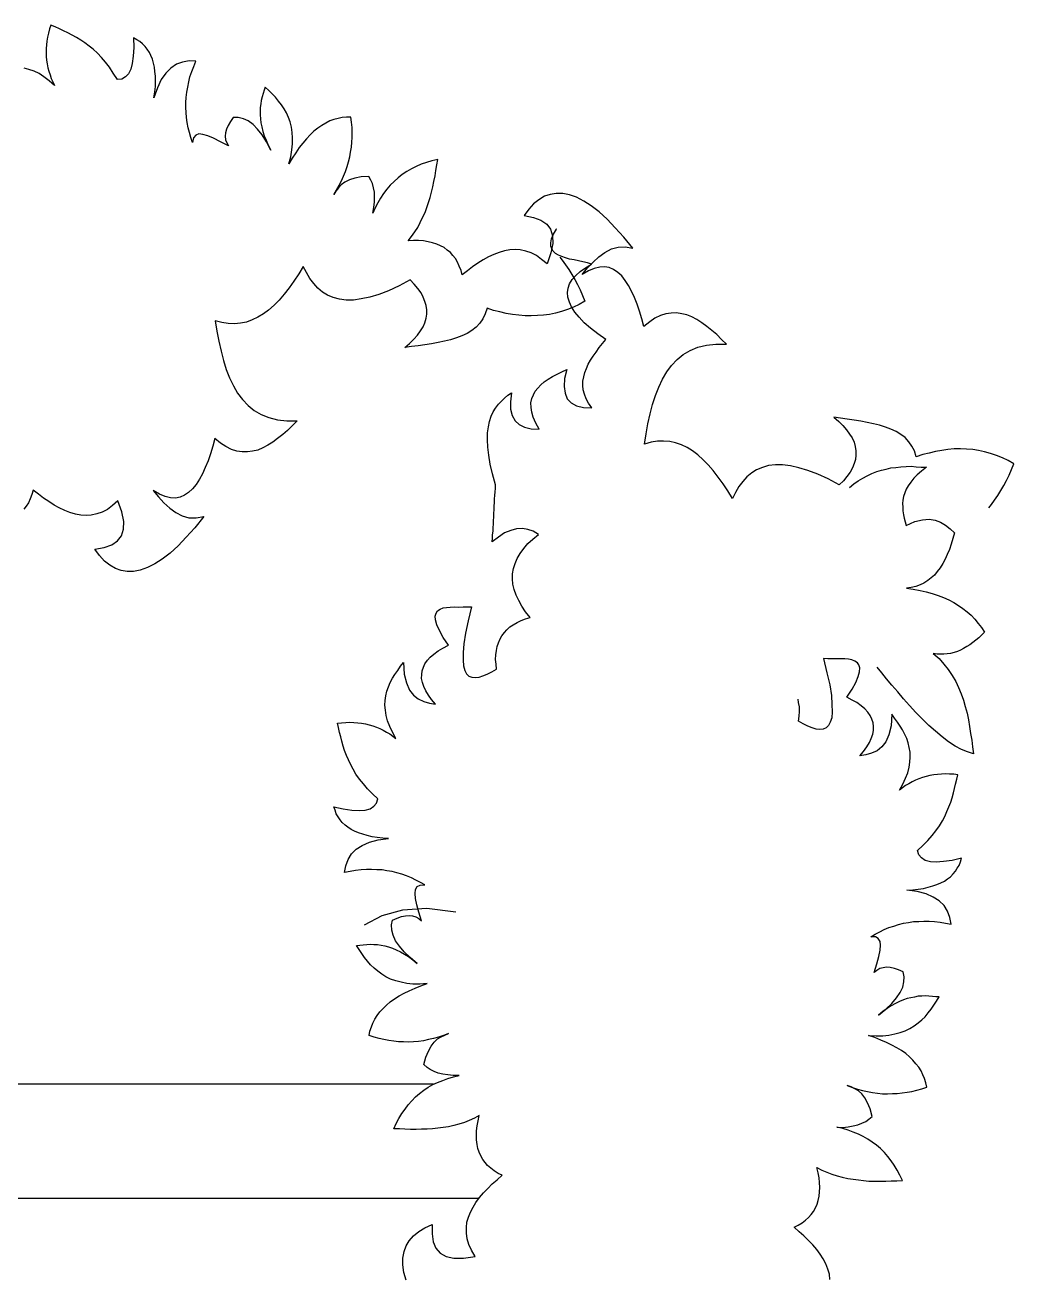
# Model space of a CAD drawing. Extents: x -24232 to 27340, y -23039 to 23489.
# Drawn here: x -13140 to -12707, y -18523 to -17976 of the extents above; entities that cross this region are included whole.
import ezdxf

# ---------------------------------------------------------------- set-up
doc = ezdxf.new("R2010")
doc.units = 0
doc.header["$LTSCALE"] = 10
for name, color, linetype in [('0-PLANTS', 11, 'CONTINUOUS'), ('1', 1, 'CONTINUOUS'), ('3', 3, 'CONTINUOUS')]:
    doc.layers.add(name, color=color, linetype=linetype)

msp = doc.modelspace()

# ---------------------------------------------------------------- linework, layer by layer
at = {"layer": '0-PLANTS', "color": 11}
msp.add_lwpolyline([(-12951.02, -18364.2), (-12951.02, -18364.2), (-12963.72, -18362.69), (-12974.38, -18363.41), (-12983.38, -18365.84), (-12991.2, -18369.88)], dxfattribs=at)
at = {"layer": '1'}
for points in [[(-12717.72, -18187.28), (-12716.58, -18185.88), (-12715.16, -18183.86), (-12713.74, -18181.83), (-12712.44, -18179.66), (-12711.15, -18177.48), (-12709.98, -18175.3), (-12708.8, -18172.97), (-12707.75, -18170.51), (-12706.69, -18168.04), (-12706.69, -18168.04), (-12709.25, -18166.56), (-12711.71, -18165.37), (-12714.31, -18164.3), (-12716.94, -18163.5), (-12719.57, -18162.7), (-12722.23, -18162.17), (-12724.76, -18161.78), (-12727.46, -18161.65), (-12730.15, -18161.52), (-12732.86, -18161.52), (-12735.6, -18161.8), (-12738.34, -18162.2), (-12741.09, -18162.61), (-12743.87, -18163.28), (-12746.64, -18163.96), (-12749.44, -18164.9), (-12749.44, -18164.9), (-12750.28, -18162.38), (-12751.42, -18160.23), (-12752.72, -18158.34), (-12754.31, -18156.56), (-12756.2, -18155.16), (-12758.24, -18153.87), (-12760.58, -18152.83), (-12762.92, -18151.92), (-12765.55, -18151.12), (-12768.19, -18150.45), (-12770.98, -18149.9), (-12773.77, -18149.36), (-12776.71, -18148.93), (-12779.65, -18148.51), (-12782.59, -18148.08), (-12785.52, -18147.66), (-12785.52, -18147.66), (-12783.4, -18149.49), (-12781.55, -18151.3), (-12779.96, -18153.08), (-12778.66, -18154.97), (-12777.48, -18156.71), (-12776.71, -18158.55), (-12776.23, -18160.49), (-12775.86, -18162.29), (-12775.92, -18164.18), (-12776.1, -18166.06), (-12776.69, -18167.89), (-12777.41, -18169.72), (-12778.41, -18171.65), (-12779.82, -18173.54), (-12781.36, -18175.42), (-12783.17, -18177.27), (-12783.17, -18177.27), (-12788.05, -18174.63), (-12792.59, -18172.55), (-12796.89, -18170.91), (-12800.84, -18169.71), (-12804.55, -18168.93), (-12808.03, -18168.45), (-12811.14, -18168.42), (-12814.15, -18168.8), (-12816.81, -18169.62), (-12819.34, -18170.59), (-12821.51, -18172), (-12823.57, -18173.69), (-12825.4, -18175.68), (-12827.11, -18177.94), (-12828.58, -18180.51), (-12829.93, -18183.22), (-12829.93, -18183.22), (-12831.91, -18179.91), (-12834.03, -18176.72), (-12836.18, -18173.8), (-12838.34, -18171.01), (-12840.53, -18168.49), (-12842.74, -18166.24), (-12845.11, -18164.11), (-12847.38, -18162.4), (-12849.8, -18160.94), (-12852.26, -18159.75), (-12854.88, -18158.82), (-12857.4, -18158.3), (-12860.08, -18158.03), (-12862.8, -18158.17), (-12865.55, -18158.57), (-12868.47, -18159.37), (-12868.47, -18159.37), (-12867.75, -18154.84), (-12866.91, -18150.45), (-12865.94, -18146.08), (-12864.86, -18141.99), (-12863.66, -18138.04), (-12862.21, -18134.39), (-12860.51, -18130.91), (-12858.71, -18127.7), (-12856.54, -18124.93), (-12854.12, -18122.33), (-12851.46, -18120.15), (-12848.45, -18118.42), (-12845.06, -18116.99), (-12841.3, -18116.01), (-12837.2, -18115.6), (-12832.6, -18115.65), (-12832.6, -18115.65), (-12834.7, -18113.55), (-12836.79, -18111.45), (-12838.91, -18109.61), (-12841.18, -18107.9), (-12843.33, -18106.33), (-12845.49, -18104.9), (-12847.67, -18103.74), (-12849.89, -18102.84), (-12852.14, -18102.35), (-12854.41, -18101.99), (-12856.71, -18102.03), (-12859.05, -18102.34), (-12861.42, -18103.06), (-12863.85, -18104.31), (-12866.16, -18105.84), (-12868.67, -18107.89), (-12868.67, -18107.89), (-12869.56, -18104.55), (-12870.58, -18101.2), (-12871.63, -18098.12), (-12872.83, -18095.16), (-12874.05, -18092.46), (-12875.44, -18090.02), (-12876.83, -18087.72), (-12878.4, -18085.8), (-12880.15, -18084.28), (-12881.92, -18083.02), (-12883.87, -18082.15), (-12885.86, -18081.82), (-12888.04, -18081.87), (-12890.4, -18082.45), (-12892.94, -18083.56), (-12895.68, -18085.18), (-12895.68, -18085.18), (-12893.36, -18082.3), (-12890.94, -18079.69), (-12888.4, -18077.37), (-12885.78, -18075.46), (-12882.92, -18073.98), (-12880, -18073.19), (-12876.88, -18073.09), (-12873.55, -18073.69), (-12873.55, -18073.69), (-12877.41, -18068.84), (-12881.19, -18064.67), (-12884.75, -18060.94), (-12888.23, -18057.75), (-12891.76, -18055.1), (-12894.94, -18053.03), (-12898.16, -18051.35), (-12901.3, -18050.23), (-12904.22, -18049.67), (-12907.06, -18049.66), (-12909.68, -18050.08), (-12912.2, -18050.91), (-12914.65, -18052.43), (-12916.99, -18054.23), (-12919.12, -18056.59), (-12921.16, -18059.37), (-12921.16, -18059.37), (-12917.04, -18060.19), (-12913.77, -18061.32), (-12911.23, -18063.06), (-12909.55, -18065.26), (-12908.62, -18068.19), (-12908.55, -18071.59), (-12909.37, -18075.7), (-12911.06, -18080.55), (-12911.06, -18080.55), (-12913.44, -18078.55), (-12915.71, -18076.84), (-12918.03, -18075.66), (-12920.39, -18074.89), (-12922.78, -18074.38), (-12925.06, -18074.15), (-12927.38, -18074.33), (-12929.72, -18074.78), (-12932.09, -18075.49), (-12934.35, -18076.35), (-12936.76, -18077.47), (-12939.05, -18078.73), (-12941.37, -18080.26), (-12943.69, -18081.79), (-12945.88, -18083.47), (-12948.23, -18085.27), (-12948.23, -18085.27), (-12948.71, -18083.33), (-12949.48, -18081.49), (-12950.26, -18079.79), (-12951.19, -18078.21), (-12952.27, -18076.88), (-12953.36, -18075.56), (-12954.74, -18074.47), (-12956.13, -18073.39), (-12957.67, -18072.56), (-12959.36, -18071.85), (-12961.2, -18071.26), (-12963.05, -18070.81), (-12965.18, -18070.46), (-12967.33, -18070.25), (-12969.5, -18070.31), (-12971.94, -18070.34), (-12971.94, -18070.34), (-12970.4, -18068.46), (-12968.98, -18066.43), (-12967.71, -18064.52), (-12966.55, -18062.34), (-12965.53, -18060.27), (-12964.5, -18058.07), (-12963.74, -18055.84), (-12962.98, -18053.62), (-12962.21, -18051.39), (-12961.59, -18049.15), (-12961.08, -18046.76), (-12960.57, -18044.38), (-12960.07, -18041.99), (-12959.69, -18039.59), (-12959.32, -18037.19), (-12958.95, -18034.79), (-12958.95, -18034.79), (-12961.44, -18035.35), (-12963.82, -18036.07), (-12966.2, -18036.91), (-12968.33, -18037.92), (-12970.46, -18038.93), (-12972.47, -18040.09), (-12974.5, -18041.38), (-12976.26, -18042.83), (-12978.05, -18044.41), (-12979.69, -18046.01), (-12981.22, -18047.75), (-12982.63, -18049.65), (-12983.91, -18051.68), (-12985.19, -18053.72), (-12986.36, -18055.91), (-12987.4, -18058.25), (-12987.4, -18058.25), (-12986.88, -18055.72), (-12986.66, -18053.44), (-12986.57, -18051.15), (-12986.64, -18049.11), (-12986.99, -18047.18), (-12987.48, -18045.37), (-12988.14, -18043.82), (-12989.07, -18042.24), (-12989.07, -18042.24), (-12992.48, -18042.44), (-12995.24, -18042.98), (-12997.61, -18043.7), (-12999.61, -18044.72), (-13001.22, -18045.91), (-13002.43, -18047.28), (-13003.52, -18048.66), (-13004.48, -18050.19), (-13004.48, -18050.19), (-13003.2, -18048.15), (-13002.05, -18046.1), (-13001.04, -18044.17), (-13000.16, -18042.09), (-12999.28, -18040.01), (-12998.53, -18037.92), (-12997.92, -18035.81), (-12997.44, -18033.69), (-12997.09, -18031.56), (-12996.74, -18029.43), (-12996.53, -18027.28), (-12996.45, -18025.12), (-12996.38, -18022.96), (-12996.43, -18020.79), (-12996.61, -18018.47), (-12996.93, -18016.27), (-12996.93, -18016.27), (-12998.82, -18016.22), (-13000.74, -18016.44), (-13002.54, -18016.8), (-13004.35, -18017.3), (-13006.17, -18017.93), (-13007.89, -18018.85), (-13009.61, -18019.9), (-13011.36, -18021.08), (-13013.11, -18022.39), (-13014.76, -18023.99), (-13016.42, -18025.72), (-13017.96, -18027.6), (-13019.51, -18029.62), (-13021.09, -18031.9), (-13022.67, -18034.18), (-13024.14, -18036.74), (-13024.14, -18036.74), (-13023.29, -18033.58), (-13022.73, -18030.65), (-13022.46, -18027.97), (-13022.48, -18025.4), (-13022.64, -18022.94), (-13022.96, -18020.61), (-13023.55, -18018.38), (-13024.3, -18016.41), (-13025.19, -18014.43), (-13026.22, -18012.57), (-13027.27, -18010.84), (-13028.6, -18009.22), (-13029.93, -18007.6), (-13031.41, -18006.1), (-13032.88, -18004.6), (-13034.5, -18003.08), (-13034.5, -18003.08), (-13034.91, -18004.53), (-13035.32, -18005.98), (-13035.74, -18007.43), (-13036.16, -18009.01), (-13036.31, -18010.49), (-13036.6, -18012.08), (-13036.63, -18013.71), (-13036.65, -18015.33), (-13036.54, -18016.96), (-13036.31, -18018.75), (-13035.95, -18020.54), (-13035.46, -18022.49), (-13034.85, -18024.45), (-13034.09, -18026.42), (-13033.08, -18028.55), (-13031.94, -18030.69), (-13031.94, -18030.69), (-13033.89, -18027.11), (-13035.76, -18024.08), (-13037.81, -18021.58), (-13039.77, -18019.49), (-13041.92, -18017.92), (-13044, -18017.04), (-13046.24, -18016.41), (-13048.41, -18016.47), (-13048.41, -18016.47), (-13049.67, -18018.24), (-13050.65, -18019.91), (-13051.36, -18021.6), (-13051.78, -18023.18), (-13051.93, -18024.65), (-13051.81, -18026.16), (-13051.27, -18027.56), (-13050.58, -18028.85), (-13050.58, -18028.85), (-13054.06, -18027.02), (-13057.02, -18025.5), (-13059.63, -18024.44), (-13061.73, -18023.82), (-13063.48, -18023.65), (-13064.88, -18024.19), (-13065.81, -18025.31), (-13066.27, -18027.3), (-13066.27, -18027.3), (-13067.01, -18025.2), (-13067.61, -18022.97), (-13068.21, -18020.88), (-13068.67, -18018.67), (-13068.86, -18016.48), (-13069.05, -18014.3), (-13069.24, -18012.11), (-13069.15, -18009.82), (-13069.07, -18007.66), (-13068.71, -18005.39), (-13068.35, -18003.12), (-13067.86, -18000.87), (-13067.37, -17998.62), (-13066.59, -17996.26), (-13065.7, -17994.04), (-13064.79, -17991.7), (-13064.79, -17991.7), (-13067.76, -17991.67), (-13070.66, -17992.2), (-13073.33, -17993.15), (-13075.79, -17994.81), (-13077.91, -17997.04), (-13079.94, -17999.81), (-13081.66, -18003.44), (-13083.17, -18007.76), (-13083.17, -18007.76), (-13082.78, -18005.22), (-13082.54, -18002.81), (-13082.45, -18000.51), (-13082.51, -17998.34), (-13082.71, -17996.29), (-13082.93, -17994.37), (-13083.29, -17992.58), (-13083.8, -17990.9), (-13084.46, -17989.35), (-13085.13, -17987.93), (-13086.07, -17986.48), (-13087.04, -17985.3), (-13088.16, -17984.24), (-13089.27, -17983.18), (-13090.68, -17982.37), (-13092.09, -17981.55), (-13092.09, -17981.55), (-13091.96, -17985.76), (-13092.2, -17989.53), (-13092.65, -17992.74), (-13093.31, -17995.24), (-13094.32, -17997.31), (-13095.67, -17998.67), (-13097.26, -17999.59), (-13099.17, -17999.81), (-13099.17, -17999.81), (-13100.93, -17997.06), (-13102.57, -17994.46), (-13104.38, -17992.25), (-13106.08, -17990.19), (-13107.92, -17988.25), (-13109.78, -17986.57), (-13111.54, -17985.18), (-13113.43, -17983.78), (-13115.2, -17982.52), (-13117.12, -17981.38), (-13118.92, -17980.39), (-13120.85, -17979.39), (-13122.67, -17978.53), (-13124.48, -17977.67), (-13126.42, -17976.81), (-13128.23, -17975.95), (-13128.23, -17975.95), (-13128.81, -17977.65), (-13129.26, -17979.5), (-13129.7, -17981.22), (-13130.01, -17982.95), (-13130.18, -17984.69), (-13130.34, -17986.3), (-13130.38, -17988.06), (-13130.27, -17989.7), (-13130.16, -17991.33), (-13129.92, -17992.98), (-13129.54, -17994.64), (-13129.15, -17996.17), (-13128.62, -17997.71), (-13128.11, -17999.39), (-13127.44, -18000.81), (-13126.65, -18002.38), (-13126.65, -18002.38), (-13129.02, -18000.38), (-13131.29, -17998.67), (-13133.45, -17997.24), (-13135.65, -17996.21), (-13137.88, -17995.45), (-13139.98, -17994.83)], [(-12972.75, -18525.4), (-12973.76, -18521.91), (-12974.25, -18518.62), (-12974.23, -18515.64), (-12973.69, -18512.85), (-12972.77, -18510.37), (-12971.46, -18508.06), (-12969.49, -18505.95), (-12967.27, -18504), (-12964.53, -18502.37), (-12961.41, -18500.92), (-12961.41, -18500.92), (-12961.42, -18505.12), (-12960.94, -18508.55), (-12959.73, -18511.38), (-12957.9, -18513.45), (-12955.2, -18514.93), (-12951.89, -18515.67), (-12947.69, -18515.67), (-12942.61, -18514.95), (-12942.61, -18514.95), (-12944.11, -18512.23), (-12945.34, -18509.67), (-12946.05, -18507.17), (-12946.35, -18504.7), (-12946.38, -18502.26), (-12946.15, -18499.98), (-12945.53, -18497.74), (-12944.63, -18495.53), (-12943.47, -18493.34), (-12942.19, -18491.3), (-12940.62, -18489.15), (-12938.93, -18487.15), (-12936.98, -18485.17), (-12935.03, -18483.2), (-12932.95, -18481.37), (-12930.73, -18479.42), (-12930.73, -18479.42), (-12932.54, -18478.57), (-12934.19, -18477.46), (-12935.71, -18476.36), (-12937.08, -18475.14), (-12938.17, -18473.82), (-12939.26, -18472.49), (-12940.05, -18470.92), (-12940.84, -18469.36), (-12941.36, -18467.68), (-12941.72, -18465.89), (-12941.94, -18463.97), (-12942.02, -18462.06), (-12941.95, -18459.91), (-12941.74, -18457.76), (-12941.26, -18455.64), (-12940.75, -18453.25), (-12940.75, -18453.25), (-12942.89, -18454.4), (-12945.16, -18455.39), (-12947.28, -18456.27), (-12949.65, -18456.98), (-12951.87, -18457.58), (-12954.23, -18458.16), (-12956.57, -18458.47), (-12958.9, -18458.78), (-12961.23, -18459.1), (-12963.55, -18459.27), (-12965.99, -18459.3), (-12968.43, -18459.34), (-12970.87, -18459.37), (-12973.3, -18459.26), (-12975.73, -18459.16), (-12978.15, -18459.06), (-12978.15, -18459.06), (-12977.11, -18456.72), (-12975.95, -18454.54), (-12974.65, -18452.36), (-12973.25, -18450.47), (-12971.84, -18448.57), (-12970.32, -18446.83), (-12968.66, -18445.1), (-12966.89, -18443.64), (-12964.99, -18442.21), (-12963.1, -18440.9), (-12961.09, -18439.75), (-12958.96, -18438.74), (-12956.71, -18437.87), (-12954.46, -18437.01), (-12952.09, -18436.3), (-12949.59, -18435.73), (-12949.59, -18435.73), (-12952.17, -18435.75), (-12954.45, -18435.52), (-12956.71, -18435.16), (-12958.7, -18434.7), (-12960.52, -18433.98), (-12962.2, -18433.14), (-12963.6, -18432.19), (-12964.97, -18430.97), (-12964.97, -18430.97), (-12964.1, -18427.67), (-12963.03, -18425.07), (-12961.87, -18422.88), (-12960.48, -18421.12), (-12958.99, -18419.77), (-12957.41, -18418.85), (-12955.85, -18418.05), (-12954.16, -18417.41), (-12954.16, -18417.41), (-12956.41, -18418.27), (-12958.65, -18419), (-12960.74, -18419.6), (-12962.95, -18420.06), (-12965.16, -18420.52), (-12967.36, -18420.85), (-12969.54, -18421.04), (-12971.72, -18421.1), (-12973.88, -18421.02), (-12976.03, -18420.94), (-12978.18, -18420.73), (-12980.31, -18420.39), (-12982.45, -18420.04), (-12984.57, -18419.57), (-12986.81, -18418.94), (-12988.9, -18418.19), (-12988.9, -18418.19), (-12988.58, -18416.33), (-12987.99, -18414.49), (-12987.29, -18412.8), (-12986.44, -18411.12), (-12985.47, -18409.46), (-12984.24, -18407.95), (-12982.87, -18406.46), (-12981.37, -18404.98), (-12979.74, -18403.52), (-12977.85, -18402.22), (-12975.83, -18400.92), (-12973.69, -18399.78), (-12971.41, -18398.65), (-12968.86, -18397.55), (-12966.32, -18396.44), (-12963.52, -18395.5), (-12963.52, -18395.5), (-12966.79, -18395.72), (-12969.76, -18395.7), (-12972.45, -18395.43), (-12974.97, -18394.92), (-12977.34, -18394.28), (-12979.57, -18393.52), (-12981.64, -18392.5), (-12983.42, -18391.38), (-12985.19, -18390.12), (-12986.82, -18388.74), (-12988.31, -18387.38), (-12989.64, -18385.76), (-12990.97, -18384.14), (-12992.15, -18382.39), (-12993.34, -18380.65), (-12994.51, -18378.78), (-12994.51, -18378.78), (-12993.01, -18378.65), (-12991.5, -18378.53), (-12990, -18378.41), (-12988.37, -18378.3), (-12986.89, -18378.44), (-12985.27, -18378.47), (-12983.67, -18378.76), (-12982.08, -18379.05), (-12980.49, -18379.48), (-12978.79, -18380.05), (-12977.1, -18380.76), (-12975.29, -18381.61), (-12973.49, -18382.6), (-12971.7, -18383.73), (-12969.81, -18385.13), (-12967.93, -18386.67), (-12967.93, -18386.67), (-12971.06, -18384.06), (-12973.66, -18381.64), (-12975.72, -18379.13), (-12977.39, -18376.8), (-12978.5, -18374.39), (-12978.96, -18372.18), (-12979.14, -18369.86), (-12978.66, -18367.74), (-12978.66, -18367.74), (-12976.68, -18366.85), (-12974.86, -18366.22), (-12973.06, -18365.85), (-12971.43, -18365.74), (-12969.95, -18365.89), (-12968.5, -18366.3), (-12967.23, -18367.1), (-12966.1, -18368.03), (-12966.1, -18368.03), (-12967.22, -18364.26), (-12968.12, -18361.06), (-12968.66, -18358.3), (-12968.86, -18356.11), (-12968.68, -18354.37), (-12967.88, -18353.09), (-12966.6, -18352.41), (-12964.56, -18352.34), (-12964.56, -18352.34), (-12966.48, -18351.2), (-12968.54, -18350.18), (-12970.48, -18349.18), (-12972.56, -18348.3), (-12974.66, -18347.69), (-12976.77, -18347.07), (-12978.88, -18346.46), (-12981.14, -18346.1), (-12983.28, -18345.76), (-12985.57, -18345.67), (-12987.86, -18345.58), (-12990.17, -18345.62), (-12992.47, -18345.67), (-12994.94, -18345.97), (-12997.29, -18346.41), (-12999.77, -18346.85), (-12999.77, -18346.85), (-12999.21, -18343.92), (-12998.13, -18341.18), (-12996.67, -18338.76), (-12994.57, -18336.66), (-12991.97, -18335.02), (-12988.85, -18333.57), (-12984.96, -18332.59), (-12980.43, -18331.95), (-12980.43, -18331.95), (-12982.99, -18331.84), (-12985.41, -18331.6), (-12987.67, -18331.24), (-12989.79, -18330.76), (-12991.76, -18330.16), (-12993.6, -18329.58), (-12995.29, -18328.87), (-12996.84, -18328.04), (-12998.23, -18327.09), (-12999.49, -18326.16), (-13000.73, -18324.95), (-13001.7, -18323.77), (-13002.52, -18322.47), (-13003.34, -18321.17), (-13003.86, -18319.63), (-13004.39, -18318.09), (-13004.39, -18318.09), (-13000.29, -18319.04), (-12996.54, -18319.54), (-12993.31, -18319.72), (-12990.72, -18319.57), (-12988.5, -18318.98), (-12986.9, -18317.91), (-12985.69, -18316.54), (-12985.1, -18314.71), (-12985.1, -18314.71), (-12987.45, -18312.44), (-12989.68, -18310.33), (-12991.49, -18308.12), (-12993.19, -18306.06), (-12994.73, -18303.87), (-12996.01, -18301.72), (-12997.03, -18299.72), (-12998.04, -18297.59), (-12998.93, -18295.61), (-12999.67, -18293.5), (-13000.29, -18291.55), (-13000.9, -18289.46), (-13001.39, -18287.51), (-13001.87, -18285.57), (-13002.35, -18283.49), (-13002.83, -18281.55), (-13002.83, -18281.55), (-13001.05, -18281.32), (-12999.15, -18281.23), (-12997.38, -18281.14), (-12995.62, -18281.17), (-12993.88, -18281.34), (-12992.27, -18281.5), (-12990.54, -18281.81), (-12988.95, -18282.23), (-12987.37, -18282.66), (-12985.8, -18283.22), (-12984.24, -18283.92), (-12982.82, -18284.6), (-12981.41, -18285.41), (-12979.87, -18286.24), (-12978.61, -18287.18), (-12977.22, -18288.26), (-12977.22, -18288.26), (-12978.72, -18285.54), (-12979.95, -18282.98), (-12980.94, -18280.58), (-12981.52, -18278.23), (-12981.83, -18275.89), (-12982.02, -18273.71), (-12981.94, -18271.55), (-12981.61, -18269.55), (-12981.15, -18267.56), (-12980.55, -18265.59), (-12979.69, -18263.78), (-12978.69, -18261.85), (-12977.71, -18260.18), (-12976.46, -18258.41), (-12975.2, -18256.64), (-12973.96, -18255), (-12973.96, -18255), (-12973.64, -18260.04), (-12972.67, -18263.93), (-12971.35, -18267.04), (-12969.53, -18269.25), (-12967.53, -18270.93), (-12965.06, -18271.99), (-12962.57, -18272.77), (-12959.9, -18273.17), (-12959.9, -18273.17), (-12961.6, -18271.24), (-12963.03, -18269.21), (-12964.2, -18267.33), (-12964.97, -18265.5), (-12965.6, -18263.67), (-12965.98, -18262.01), (-12965.94, -18260.26), (-12965.78, -18258.65), (-12965.22, -18257.08), (-12964.53, -18255.52), (-12963.43, -18254), (-12962.21, -18252.63), (-12960.59, -18251.3), (-12958.69, -18249.86), (-12956.68, -18248.71), (-12954.26, -18247.46), (-12954.26, -18247.46), (-12956.62, -18243.97), (-12958.22, -18240.97), (-12959.33, -18238.43), (-12959.94, -18236.34), (-12960.05, -18234.7), (-12959.65, -18233.39), (-12959, -18232.37), (-12957.85, -18231.67), (-12956.58, -18231.11), (-12955.06, -18230.86), (-12953.43, -18230.75), (-12951.52, -18230.66), (-12949.63, -18230.71), (-12947.73, -18230.63), (-12945.97, -18230.67), (-12944.2, -18230.57), (-12944.2, -18230.57), (-12945.63, -18236.79), (-12946.82, -18242.09), (-12947.55, -18246.76), (-12947.8, -18250.66), (-12947.85, -18253.91), (-12947.7, -18256.5), (-12947.08, -18258.45), (-12946.27, -18259.89), (-12945.29, -18260.93), (-12943.99, -18261.46), (-12942.51, -18261.61), (-12940.86, -18261.36), (-12939.19, -18260.85), (-12937.22, -18260.1), (-12935.22, -18259.08), (-12933.21, -18257.92), (-12933.21, -18257.92), (-12933.4, -18255.73), (-12933.61, -18253.68), (-12933.55, -18251.66), (-12933.23, -18249.79), (-12932.91, -18247.93), (-12932.35, -18246.36), (-12931.64, -18244.67), (-12930.82, -18243.26), (-12929.74, -18241.87), (-12928.67, -18240.63), (-12927.33, -18239.4), (-12925.89, -18238.46), (-12924.16, -18237.41), (-12922.46, -18236.63), (-12920.49, -18235.88), (-12918.4, -18235.27), (-12918.4, -18235.27), (-12920.45, -18232.77), (-12922.1, -18230.3), (-12923.49, -18227.86), (-12924.61, -18225.45), (-12925.46, -18223.07), (-12926.04, -18220.71), (-12926.22, -18218.39), (-12926.13, -18216.1), (-12925.77, -18213.83), (-12925.01, -18211.6), (-12924.11, -18209.39), (-12922.82, -18207.21), (-12921.25, -18205.06), (-12919.42, -18202.94), (-12917.33, -18200.98), (-12914.83, -18198.92), (-12914.83, -18198.92), (-12917.12, -18197.48), (-12919.48, -18196.71), (-12921.88, -18196.34), (-12924.47, -18196.49), (-12926.98, -18197.19), (-12929.66, -18198.28), (-12932.27, -18200.06), (-12935.05, -18202.22), (-12935.05, -18202.22), (-12934.9, -18200.61), (-12934.89, -18199.12), (-12934.73, -18197.51), (-12934.7, -18195.89), (-12934.56, -18194.41), (-12934.53, -18192.79), (-12934.39, -18191.32), (-12934.37, -18189.69), (-12934.21, -18188.08), (-12934.2, -18186.6), (-12934.04, -18184.99), (-12934.02, -18183.36), (-12933.87, -18181.89), (-12933.85, -18180.27), (-12933.7, -18178.79), (-12933.68, -18177.17), (-12933.68, -18177.17), (-12934.97, -18172.44), (-12935.91, -18168.15), (-12936.61, -18164.29), (-12937.07, -18160.72), (-12937.16, -18157.46), (-12937.14, -18154.49), (-12936.74, -18151.82), (-12936.23, -18149.43), (-12935.47, -18147.2), (-12934.61, -18145.26), (-12933.63, -18143.59), (-12932.39, -18141.95), (-12931.03, -18140.6), (-12929.68, -18139.24), (-12928.21, -18138.03), (-12926.61, -18136.97), (-12926.61, -18136.97), (-12927.13, -18140.84), (-12927.04, -18144.1), (-12926.37, -18146.88), (-12925.1, -18149.17), (-12923.24, -18150.84), (-12920.92, -18152.02), (-12918.01, -18152.71), (-12914.49, -18152.78), (-12914.49, -18152.78), (-12916, -18150.2), (-12917.1, -18147.65), (-12917.7, -18145.43), (-12918.04, -18143.36), (-12918.11, -18141.32), (-12917.79, -18139.46), (-12917.08, -18137.77), (-12916.25, -18136.23), (-12915.17, -18134.84), (-12913.82, -18133.49), (-12912.33, -18132.14), (-12910.59, -18130.96), (-12908.71, -18129.79), (-12906.72, -18128.77), (-12904.59, -18127.76), (-12902.46, -18126.75), (-12902.46, -18126.75), (-12903.39, -18130.72), (-12903.6, -18134.22), (-12903.2, -18137.1), (-12902.22, -18139.5), (-12900.5, -18141.29), (-12898.19, -18142.6), (-12895.15, -18143.31), (-12891.51, -18143.53), (-12891.51, -18143.53), (-12892.94, -18141.49), (-12893.96, -18139.5), (-12894.71, -18137.53), (-12895.2, -18135.58), (-12895.42, -18133.67), (-12895.37, -18131.78), (-12895.05, -18129.91), (-12894.6, -18128.06), (-12893.87, -18126.24), (-12893.15, -18124.41), (-12892.03, -18122.63), (-12890.91, -18120.84), (-12889.65, -18119.07), (-12888.25, -18117.17), (-12886.85, -18115.42), (-12885.33, -18113.67), (-12885.33, -18113.67), (-12888.87, -18111.15), (-12892.02, -18108.68), (-12894.76, -18106.24), (-12896.96, -18103.86), (-12898.91, -18101.64), (-12900.31, -18099.33), (-12901.31, -18097.2), (-12901.92, -18095.11), (-12902.13, -18093.06), (-12901.81, -18091.2), (-12901.21, -18089.23), (-12900.07, -18087.31), (-12898.55, -18085.56), (-12896.62, -18083.85), (-12894.29, -18082.19), (-12891.56, -18080.56), (-12891.56, -18080.56), (-12893.41, -18080.11), (-12895.39, -18079.64), (-12897.38, -18079.17), (-12899.23, -18078.72), (-12901.23, -18078.39), (-12902.93, -18077.82), (-12904.64, -18077.24), (-12906.07, -18076.7), (-12907.35, -18075.89), (-12908.34, -18074.98), (-12909.05, -18073.97), (-12909.47, -18072.71), (-12909.46, -18071.22), (-12909.15, -18069.49), (-12908.29, -18067.54), (-12906.99, -18065.37), (-12906.99, -18065.37), (-12907.06, -18065.25)], [(-12905.55, -18077.53), (-12904.41, -18078.92), (-12902.99, -18080.95), (-12901.57, -18082.98), (-12900.27, -18085.15), (-12898.97, -18087.33), (-12897.81, -18089.51), (-12896.63, -18091.83), (-12895.58, -18094.3), (-12894.52, -18096.77), (-12894.52, -18096.77), (-12897.08, -18098.24), (-12899.54, -18099.43), (-12902.14, -18100.5), (-12904.77, -18101.3), (-12907.4, -18102.11), (-12910.06, -18102.64), (-12912.59, -18103.02), (-12915.29, -18103.16), (-12917.98, -18103.29), (-12920.69, -18103.28), (-12923.42, -18103.01), (-12926.17, -18102.61), (-12928.92, -18102.2), (-12931.7, -18101.53), (-12934.47, -18100.85), (-12937.27, -18099.91), (-12937.27, -18099.91), (-12938.11, -18102.43), (-12939.25, -18104.57), (-12940.55, -18106.46), (-12942.14, -18108.25), (-12944.03, -18109.65), (-12946.07, -18110.94), (-12948.4, -18111.98), (-12950.75, -18112.89), (-12953.38, -18113.69), (-12956.02, -18114.36), (-12958.81, -18114.9), (-12961.6, -18115.45), (-12964.54, -18115.87), (-12967.48, -18116.3), (-12970.41, -18116.73), (-12973.35, -18117.15), (-12973.35, -18117.15), (-12971.23, -18115.32), (-12969.38, -18113.51), (-12967.79, -18111.73), (-12966.49, -18109.84), (-12965.31, -18108.1), (-12964.54, -18106.26), (-12964.06, -18104.32), (-12963.69, -18102.52), (-12963.74, -18100.63), (-12963.93, -18098.75), (-12964.52, -18096.91), (-12965.24, -18095.09), (-12966.24, -18093.16), (-12967.65, -18091.26), (-12969.19, -18089.39), (-12971, -18087.53), (-12971, -18087.53), (-12975.88, -18090.18), (-12980.41, -18092.25), (-12984.72, -18093.9), (-12988.67, -18095.1), (-12992.38, -18095.87), (-12995.85, -18096.35), (-12998.97, -18096.39), (-13001.98, -18096.01), (-13004.64, -18095.19), (-13007.17, -18094.22), (-13009.34, -18092.81), (-13011.4, -18091.12), (-13013.22, -18089.13), (-13014.94, -18086.86), (-13016.41, -18084.3), (-13017.76, -18081.59), (-13017.76, -18081.59), (-13019.74, -18084.9), (-13021.86, -18088.09), (-13024.01, -18091.01), (-13026.17, -18093.8), (-13028.36, -18096.31), (-13030.57, -18098.56), (-13032.94, -18100.69), (-13035.2, -18102.41), (-13037.63, -18103.87), (-13040.09, -18105.06), (-13042.7, -18105.99), (-13045.23, -18106.51), (-13047.91, -18106.78), (-13050.63, -18106.64), (-13053.38, -18106.23), (-13056.3, -18105.44), (-13056.3, -18105.44), (-13055.58, -18109.97), (-13054.74, -18114.36), (-13053.77, -18118.73), (-13052.69, -18122.82), (-13051.49, -18126.76), (-13050.04, -18130.41), (-13048.34, -18133.9), (-13046.54, -18137.11), (-13044.37, -18139.87), (-13041.94, -18142.48), (-13039.29, -18144.65), (-13036.28, -18146.39), (-13032.89, -18147.81), (-13029.13, -18148.8), (-13025.03, -18149.2), (-13020.43, -18149.16), (-13020.43, -18149.16), (-13022.52, -18151.26), (-13024.62, -18153.36), (-13026.74, -18155.2), (-13029.01, -18156.91), (-13031.16, -18158.48), (-13033.32, -18159.91), (-13035.5, -18161.07), (-13037.72, -18161.97), (-13039.97, -18162.46), (-13042.24, -18162.82), (-13044.54, -18162.78), (-13046.88, -18162.47), (-13049.25, -18161.75), (-13051.67, -18160.5), (-13053.99, -18158.97), (-13056.5, -18156.92), (-13056.5, -18156.92), (-13057.39, -18160.25), (-13058.41, -18163.61), (-13059.46, -18166.69), (-13060.66, -18169.65), (-13061.88, -18172.34), (-13063.26, -18174.78), (-13064.66, -18177.09), (-13066.23, -18179), (-13067.98, -18180.53), (-13069.75, -18181.79), (-13071.69, -18182.66), (-13073.69, -18182.99), (-13075.87, -18182.93), (-13078.22, -18182.35), (-13080.77, -18181.25), (-13083.5, -18179.63), (-13083.5, -18179.63), (-13081.19, -18182.51), (-13078.76, -18185.12), (-13076.23, -18187.44), (-13073.61, -18189.35), (-13070.75, -18190.82), (-13067.83, -18191.62), (-13064.71, -18191.72), (-13061.38, -18191.12), (-13061.38, -18191.12), (-13065.23, -18195.97), (-13069.02, -18200.13), (-13072.58, -18203.87), (-13076.06, -18207.06), (-13079.59, -18209.71), (-13082.77, -18211.78), (-13085.99, -18213.45), (-13089.13, -18214.58), (-13092.05, -18215.14), (-13094.89, -18215.15), (-13097.51, -18214.73), (-13100.03, -18213.89), (-13102.48, -18212.38), (-13104.82, -18210.58), (-13106.95, -18208.21), (-13108.99, -18205.43), (-13108.99, -18205.43), (-13104.87, -18204.62), (-13101.6, -18203.49), (-13099.06, -18201.75), (-13097.38, -18199.55), (-13096.45, -18196.61), (-13096.38, -18193.22), (-13097.19, -18189.1), (-13098.89, -18184.26), (-13098.89, -18184.26), (-13101.27, -18186.26), (-13103.54, -18187.97), (-13105.86, -18189.15), (-13108.22, -18189.92), (-13110.6, -18190.43), (-13112.88, -18190.65), (-13115.2, -18190.48), (-13117.55, -18190.03), (-13119.92, -18189.32), (-13122.17, -18188.46), (-13124.59, -18187.34), (-13126.88, -18186.08), (-13129.2, -18184.55), (-13131.51, -18183.01), (-13133.71, -18181.34), (-13136.06, -18179.54), (-13136.06, -18179.54), (-13136.54, -18181.48), (-13137.31, -18183.32), (-13138.09, -18185.02), (-13139.01, -18186.6), (-13140.1, -18187.92)], [(-12778.65, -18178.31), (-12778.65, -18178.31), (-12776.73, -18176.73), (-12774.87, -18175.46), (-12772.83, -18174.27), (-12770.89, -18173.26), (-12768.95, -18172.24), (-12766.79, -18171.44), (-12764.73, -18170.81), (-12762.63, -18170.31), (-12760.53, -18169.8), (-12758.35, -18169.56), (-12756.17, -18169.32), (-12753.95, -18169.2), (-12751.73, -18169.08), (-12749.56, -18169.27), (-12747.26, -18169.41), (-12744.96, -18169.55), (-12744.96, -18169.55), (-12747.14, -18171.2), (-12749.05, -18172.77), (-12750.54, -18174.36), (-12751.86, -18176.03), (-12753.05, -18177.66), (-12753.86, -18179.18), (-12754.49, -18180.78), (-12755, -18182.35), (-12755.38, -18183.87), (-12755.46, -18185.45), (-12755.41, -18186.98), (-12755.33, -18188.65), (-12755.11, -18190.27), (-12754.77, -18191.86), (-12754.29, -18193.4), (-12753.82, -18194.95), (-12753.82, -18194.95), (-12750.11, -18193.25), (-12746.68, -18192.48), (-12743.78, -18192.3), (-12741.15, -18192.62), (-12738.87, -18193.62), (-12736.64, -18194.91), (-12734.63, -18196.41), (-12732.8, -18198.24), (-12732.8, -18198.24), (-12733.46, -18200.7), (-12734.25, -18203.19), (-12734.94, -18205.52), (-12735.98, -18207.67), (-12736.88, -18209.78), (-12737.86, -18211.63), (-12738.98, -18213.52), (-12740.3, -18215.19), (-12741.53, -18216.7), (-12742.97, -18217.98), (-12744.44, -18219.14), (-12746.09, -18220.21), (-12747.82, -18221.02), (-12749.71, -18221.74), (-12751.68, -18222.2), (-12753.73, -18222.41), (-12753.73, -18222.41), (-12750.76, -18222.91), (-12747.79, -18223.41), (-12745.08, -18223.98), (-12742.45, -18224.73), (-12739.92, -18225.65), (-12737.55, -18226.47), (-12735.23, -18227.6), (-12733.05, -18228.76), (-12730.99, -18229.96), (-12729.02, -18231.33), (-12727.18, -18232.74), (-12725.42, -18234.32), (-12723.76, -18236.06), (-12722.36, -18237.89), (-12720.95, -18239.71), (-12719.64, -18241.71), (-12719.64, -18241.71), (-12720.82, -18242.91), (-12722.13, -18244.16), (-12723.35, -18245.24), (-12724.74, -18246.23), (-12726, -18247.18), (-12727.3, -18248), (-12728.73, -18248.86), (-12730.06, -18249.55), (-12731.44, -18250.11), (-12732.86, -18250.55), (-12734.41, -18251.02), (-12735.9, -18251.2), (-12737.4, -18251.37), (-12738.81, -18251.38), (-12740.38, -18251.3), (-12742, -18251.09), (-12742, -18251.09), (-12739.49, -18253.28), (-12737.34, -18255.72), (-12735.48, -18258.11), (-12733.71, -18260.67), (-12732.2, -18263.31), (-12730.98, -18265.9), (-12729.86, -18268.65), (-12728.86, -18271.45), (-12727.99, -18274.28), (-12727.25, -18277.16), (-12726.64, -18280.07), (-12726.16, -18283.02), (-12725.68, -18285.98), (-12725.2, -18288.93), (-12724.85, -18291.92), (-12724.37, -18294.88), (-12724.37, -18294.88), (-12726.99, -18294.13), (-12729.69, -18293.12), (-12732.43, -18291.57), (-12735.41, -18289.66), (-12738.17, -18287.54), (-12741.05, -18285.04), (-12743.93, -18282.54), (-12746.76, -18279.74), (-12749.62, -18276.82), (-12752.36, -18273.85), (-12755.1, -18270.88), (-12757.59, -18267.84), (-12760.16, -18264.96), (-12762.43, -18262.13), (-12764.5, -18259.52), (-12766.53, -18257.04)], [(-12787.24, -18524.97), (-12787.47, -18522.69), (-12788.1, -18520.45), (-12789, -18518.24), (-12790.17, -18516.05), (-12791.46, -18514.02), (-12793.03, -18511.87), (-12794.72, -18509.88), (-12796.68, -18507.9), (-12798.64, -18505.93), (-12800.72, -18504.11), (-12802.94, -18502.17), (-12802.94, -18502.17), (-12801.13, -18501.31), (-12799.48, -18500.2), (-12797.97, -18499.1), (-12796.6, -18497.87), (-12795.52, -18496.55), (-12794.43, -18495.22), (-12793.64, -18493.65), (-12792.85, -18492.08), (-12792.34, -18490.4), (-12791.98, -18488.61), (-12791.77, -18486.69), (-12791.69, -18484.79), (-12791.77, -18482.63), (-12791.98, -18480.48), (-12792.47, -18478.36), (-12792.98, -18475.98), (-12792.98, -18475.98), (-12790.83, -18477.11), (-12788.57, -18478.11), (-12786.45, -18478.98), (-12784.07, -18479.69), (-12781.85, -18480.28), (-12779.49, -18480.85), (-12777.15, -18481.16), (-12774.82, -18481.47), (-12772.49, -18481.77), (-12770.17, -18481.95), (-12767.73, -18481.97), (-12765.28, -18482), (-12762.84, -18482.02), (-12760.42, -18481.92), (-12757.99, -18481.81), (-12755.56, -18481.7), (-12755.56, -18481.7), (-12756.61, -18479.37), (-12757.78, -18477.18), (-12759.08, -18475.01), (-12760.49, -18473.12), (-12761.9, -18471.23), (-12763.43, -18469.49), (-12765.09, -18467.76), (-12766.86, -18466.31), (-12768.76, -18464.88), (-12770.66, -18463.58), (-12772.67, -18462.42), (-12774.8, -18461.42), (-12777.05, -18460.56), (-12779.31, -18459.7), (-12781.68, -18458.99), (-12784.17, -18458.43), (-12784.17, -18458.43), (-12781.6, -18458.44), (-12779.32, -18458.22), (-12777.05, -18457.85), (-12775.07, -18457.38), (-12773.25, -18456.66), (-12771.57, -18455.81), (-12770.18, -18454.86), (-12768.81, -18453.64), (-12768.81, -18453.64), (-12769.68, -18450.34), (-12770.76, -18447.74), (-12771.92, -18445.55), (-12773.32, -18443.8), (-12774.81, -18442.46), (-12776.39, -18441.53), (-12777.96, -18440.74), (-12779.65, -18440.1), (-12779.65, -18440.1), (-12777.4, -18440.96), (-12775.16, -18441.68), (-12773.07, -18442.28), (-12770.85, -18442.74), (-12768.64, -18443.19), (-12766.44, -18443.51), (-12764.25, -18443.7), (-12762.08, -18443.75), (-12759.92, -18443.67), (-12757.76, -18443.59), (-12755.62, -18443.38), (-12753.49, -18443.03), (-12751.36, -18442.68), (-12749.24, -18442.19), (-12747, -18441.56), (-12744.91, -18440.81), (-12744.91, -18440.81), (-12745.23, -18438.95), (-12745.82, -18437.11), (-12746.53, -18435.42), (-12747.38, -18433.74), (-12748.36, -18432.08), (-12749.59, -18430.58), (-12750.96, -18429.09), (-12752.46, -18427.62), (-12754.1, -18426.16), (-12755.99, -18424.86), (-12758.01, -18423.57), (-12760.16, -18422.43), (-12762.44, -18421.31), (-12764.99, -18420.21), (-12767.54, -18419.11), (-12770.34, -18418.17), (-12770.34, -18418.17), (-12767.07, -18418.39), (-12764.09, -18418.36), (-12761.41, -18418.09), (-12758.89, -18417.56), (-12756.52, -18416.92), (-12754.29, -18416.15), (-12752.22, -18415.13), (-12750.44, -18414.01), (-12748.67, -18412.75), (-12747.05, -18411.36), (-12745.56, -18410), (-12744.24, -18408.37), (-12742.91, -18406.75), (-12741.73, -18405.01), (-12740.55, -18403.26), (-12739.38, -18401.38), (-12739.38, -18401.38), (-12740.89, -18401.26), (-12742.39, -18401.14), (-12743.89, -18401.02), (-12745.53, -18400.92), (-12747, -18401.07), (-12748.62, -18401.09), (-12750.22, -18401.39), (-12751.81, -18401.68), (-12753.4, -18402.11), (-12755.1, -18402.69), (-12756.79, -18403.4), (-12758.6, -18404.26), (-12760.4, -18405.25), (-12762.18, -18406.38), (-12764.07, -18407.79), (-12765.95, -18409.33), (-12765.95, -18409.33), (-12762.82, -18406.72), (-12760.22, -18404.29), (-12758.17, -18401.78), (-12756.51, -18399.45), (-12755.4, -18397.03), (-12754.94, -18394.82), (-12754.77, -18392.5), (-12755.25, -18390.38), (-12755.25, -18390.38), (-12757.24, -18389.5), (-12759.06, -18388.87), (-12760.86, -18388.51), (-12762.49, -18388.4), (-12763.97, -18388.55), (-12765.42, -18388.96), (-12766.69, -18389.77), (-12767.82, -18390.7), (-12767.82, -18390.7), (-12766.71, -18386.93), (-12765.81, -18383.72), (-12765.27, -18380.96), (-12765.09, -18378.77), (-12765.26, -18377.03), (-12766.07, -18375.76), (-12767.35, -18375.07), (-12769.39, -18375.01), (-12769.39, -18375.01), (-12767.48, -18373.87), (-12765.41, -18372.85), (-12763.48, -18371.84), (-12761.4, -18370.95), (-12759.3, -18370.34), (-12757.19, -18369.72), (-12755.09, -18369.1), (-12752.82, -18368.74), (-12750.69, -18368.39), (-12748.4, -18368.29), (-12746.1, -18368.2), (-12743.8, -18368.24), (-12741.49, -18368.28), (-12739.02, -18368.57), (-12736.68, -18369.01), (-12734.19, -18369.44), (-12734.19, -18369.44), (-12734.76, -18366.52), (-12735.85, -18363.78), (-12737.31, -18361.36), (-12739.42, -18359.27), (-12742.02, -18357.63), (-12745.14, -18356.18), (-12749.03, -18355.22), (-12753.56, -18354.59), (-12753.56, -18354.59), (-12751, -18354.47), (-12748.59, -18354.23), (-12746.32, -18353.86), (-12744.2, -18353.38), (-12742.23, -18352.78), (-12740.4, -18352.19), (-12738.71, -18351.47), (-12737.17, -18350.64), (-12735.77, -18349.69), (-12734.51, -18348.75), (-12733.28, -18347.54), (-12732.31, -18346.36), (-12731.5, -18345.06), (-12730.68, -18343.76), (-12730.16, -18342.22), (-12729.63, -18340.68), (-12729.63, -18340.68), (-12733.74, -18341.63), (-12737.48, -18342.14), (-12740.71, -18342.33), (-12743.3, -18342.18), (-12745.52, -18341.59), (-12747.12, -18340.54), (-12748.34, -18339.17), (-12748.93, -18337.33), (-12748.93, -18337.33), (-12746.59, -18335.06), (-12744.36, -18332.94), (-12742.55, -18330.73), (-12740.86, -18328.67), (-12739.32, -18326.48), (-12738.05, -18324.32), (-12737.03, -18322.32), (-12736.03, -18320.19), (-12735.14, -18318.2), (-12734.4, -18316.1), (-12733.79, -18314.14), (-12733.19, -18312.05), (-12732.7, -18310.1), (-12732.22, -18308.16), (-12731.75, -18306.08), (-12731.27, -18304.14), (-12731.27, -18304.14), (-12733.06, -18303.91), (-12734.96, -18303.83), (-12736.73, -18303.74), (-12738.49, -18303.78), (-12740.23, -18303.95), (-12741.84, -18304.11), (-12743.57, -18304.42), (-12745.15, -18304.85), (-12746.73, -18305.28), (-12748.3, -18305.85), (-12749.86, -18306.54), (-12751.28, -18307.23), (-12752.68, -18308.05), (-12754.23, -18308.88), (-12755.49, -18309.82), (-12756.87, -18310.9), (-12756.87, -18310.9), (-12755.38, -18308.18), (-12754.15, -18305.62), (-12753.17, -18303.22), (-12752.59, -18300.86), (-12752.29, -18298.53), (-12752.1, -18296.34), (-12752.18, -18294.18), (-12752.52, -18292.18), (-12752.99, -18290.2), (-12753.59, -18288.23), (-12754.45, -18286.42), (-12755.46, -18284.49), (-12756.44, -18282.83), (-12757.7, -18281.06), (-12758.96, -18279.29), (-12760.21, -18277.65), (-12760.21, -18277.65), (-12760.51, -18282.69), (-12761.48, -18286.58), (-12762.79, -18289.69), (-12764.6, -18291.91), (-12766.6, -18293.6), (-12769.06, -18294.66), (-12771.56, -18295.45), (-12774.23, -18295.85), (-12774.23, -18295.85), (-12772.52, -18293.92), (-12771.1, -18291.88), (-12769.94, -18290.01), (-12769.17, -18288.17), (-12768.54, -18286.34), (-12768.17, -18284.68), (-12768.21, -18282.92), (-12768.37, -18281.32), (-12768.94, -18279.75), (-12769.63, -18278.19), (-12770.73, -18276.68), (-12771.95, -18275.31), (-12773.58, -18273.98), (-12775.48, -18272.55), (-12777.49, -18271.4), (-12779.92, -18270.15), (-12779.92, -18270.15), (-12777.56, -18266.66), (-12775.97, -18263.66), (-12774.87, -18261.11), (-12774.27, -18259.02), (-12774.16, -18257.38), (-12774.56, -18256.07), (-12775.21, -18255.05), (-12776.36, -18254.35), (-12777.64, -18253.8), (-12779.15, -18253.55), (-12780.79, -18253.44), (-12782.69, -18253.36), (-12784.58, -18253.42), (-12786.49, -18253.34), (-12788.24, -18253.38), (-12790.01, -18253.29), (-12790.01, -18253.29), (-12788.58, -18259.51), (-12787.37, -18264.8), (-12786.63, -18269.47), (-12786.37, -18273.37), (-12786.32, -18276.62), (-12786.46, -18279.2), (-12787.08, -18281.16), (-12787.88, -18282.6), (-12788.86, -18283.64), (-12790.16, -18284.18), (-12791.64, -18284.33), (-12793.28, -18284.09), (-12794.96, -18283.58), (-12796.93, -18282.83), (-12798.93, -18281.81), (-12800.94, -18280.66), (-12800.94, -18280.66), (-12800.76, -18278.47), (-12800.56, -18276.42), (-12800.62, -18274.4), (-12800.95, -18272.53), (-12801.2, -18271.05)]]:
    msp.add_lwpolyline(points, dxfattribs=at)
at = {"layer": '3'}
for p, q in [((-12960.8, -18439.61), (-14209.88, -18439.61)), ((-12940.95, -18489.61), (-14231.66, -18489.61))]:
    msp.add_line(p, q, dxfattribs=at)

doc.saveas('drawing.dxf')
